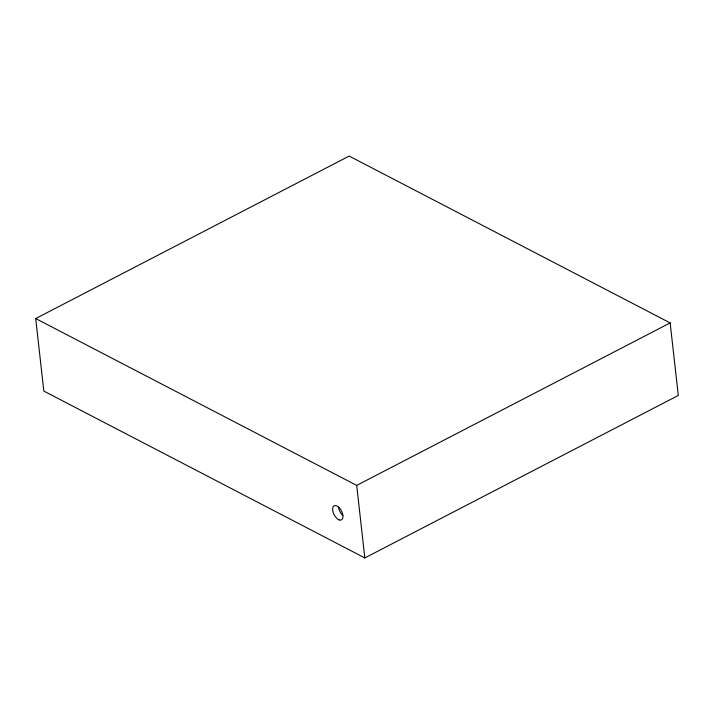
<?xml version="1.0" encoding="UTF-8"?>
<svg xmlns="http://www.w3.org/2000/svg" width="714" height="714" viewBox="0 0 714 714"><rect width="100%" height="100%" fill="white"/><g stroke="black" fill="none" stroke-linecap="round" stroke-linejoin="round"><path stroke-width="1.07" d="M35.7 318.551L349.173 156.071L670.16 322.915L678.3 395.449L364.827 557.929L43.84 391.085L35.7 318.551L356.697 485.395L670.16 322.915M356.697 485.395L364.827 557.929M342.782 515.463A7.961 4.132 62.6 0 1 338.516 507.145M339.096 519.89L338.025 519.337A7.961 4.132 62.6 0 1 333.045 506.967A7.961 4.132 62.6 0 1 341.747 511.483A7.961 4.132 62.6 0 1 339.096 519.89"/></g></svg>
